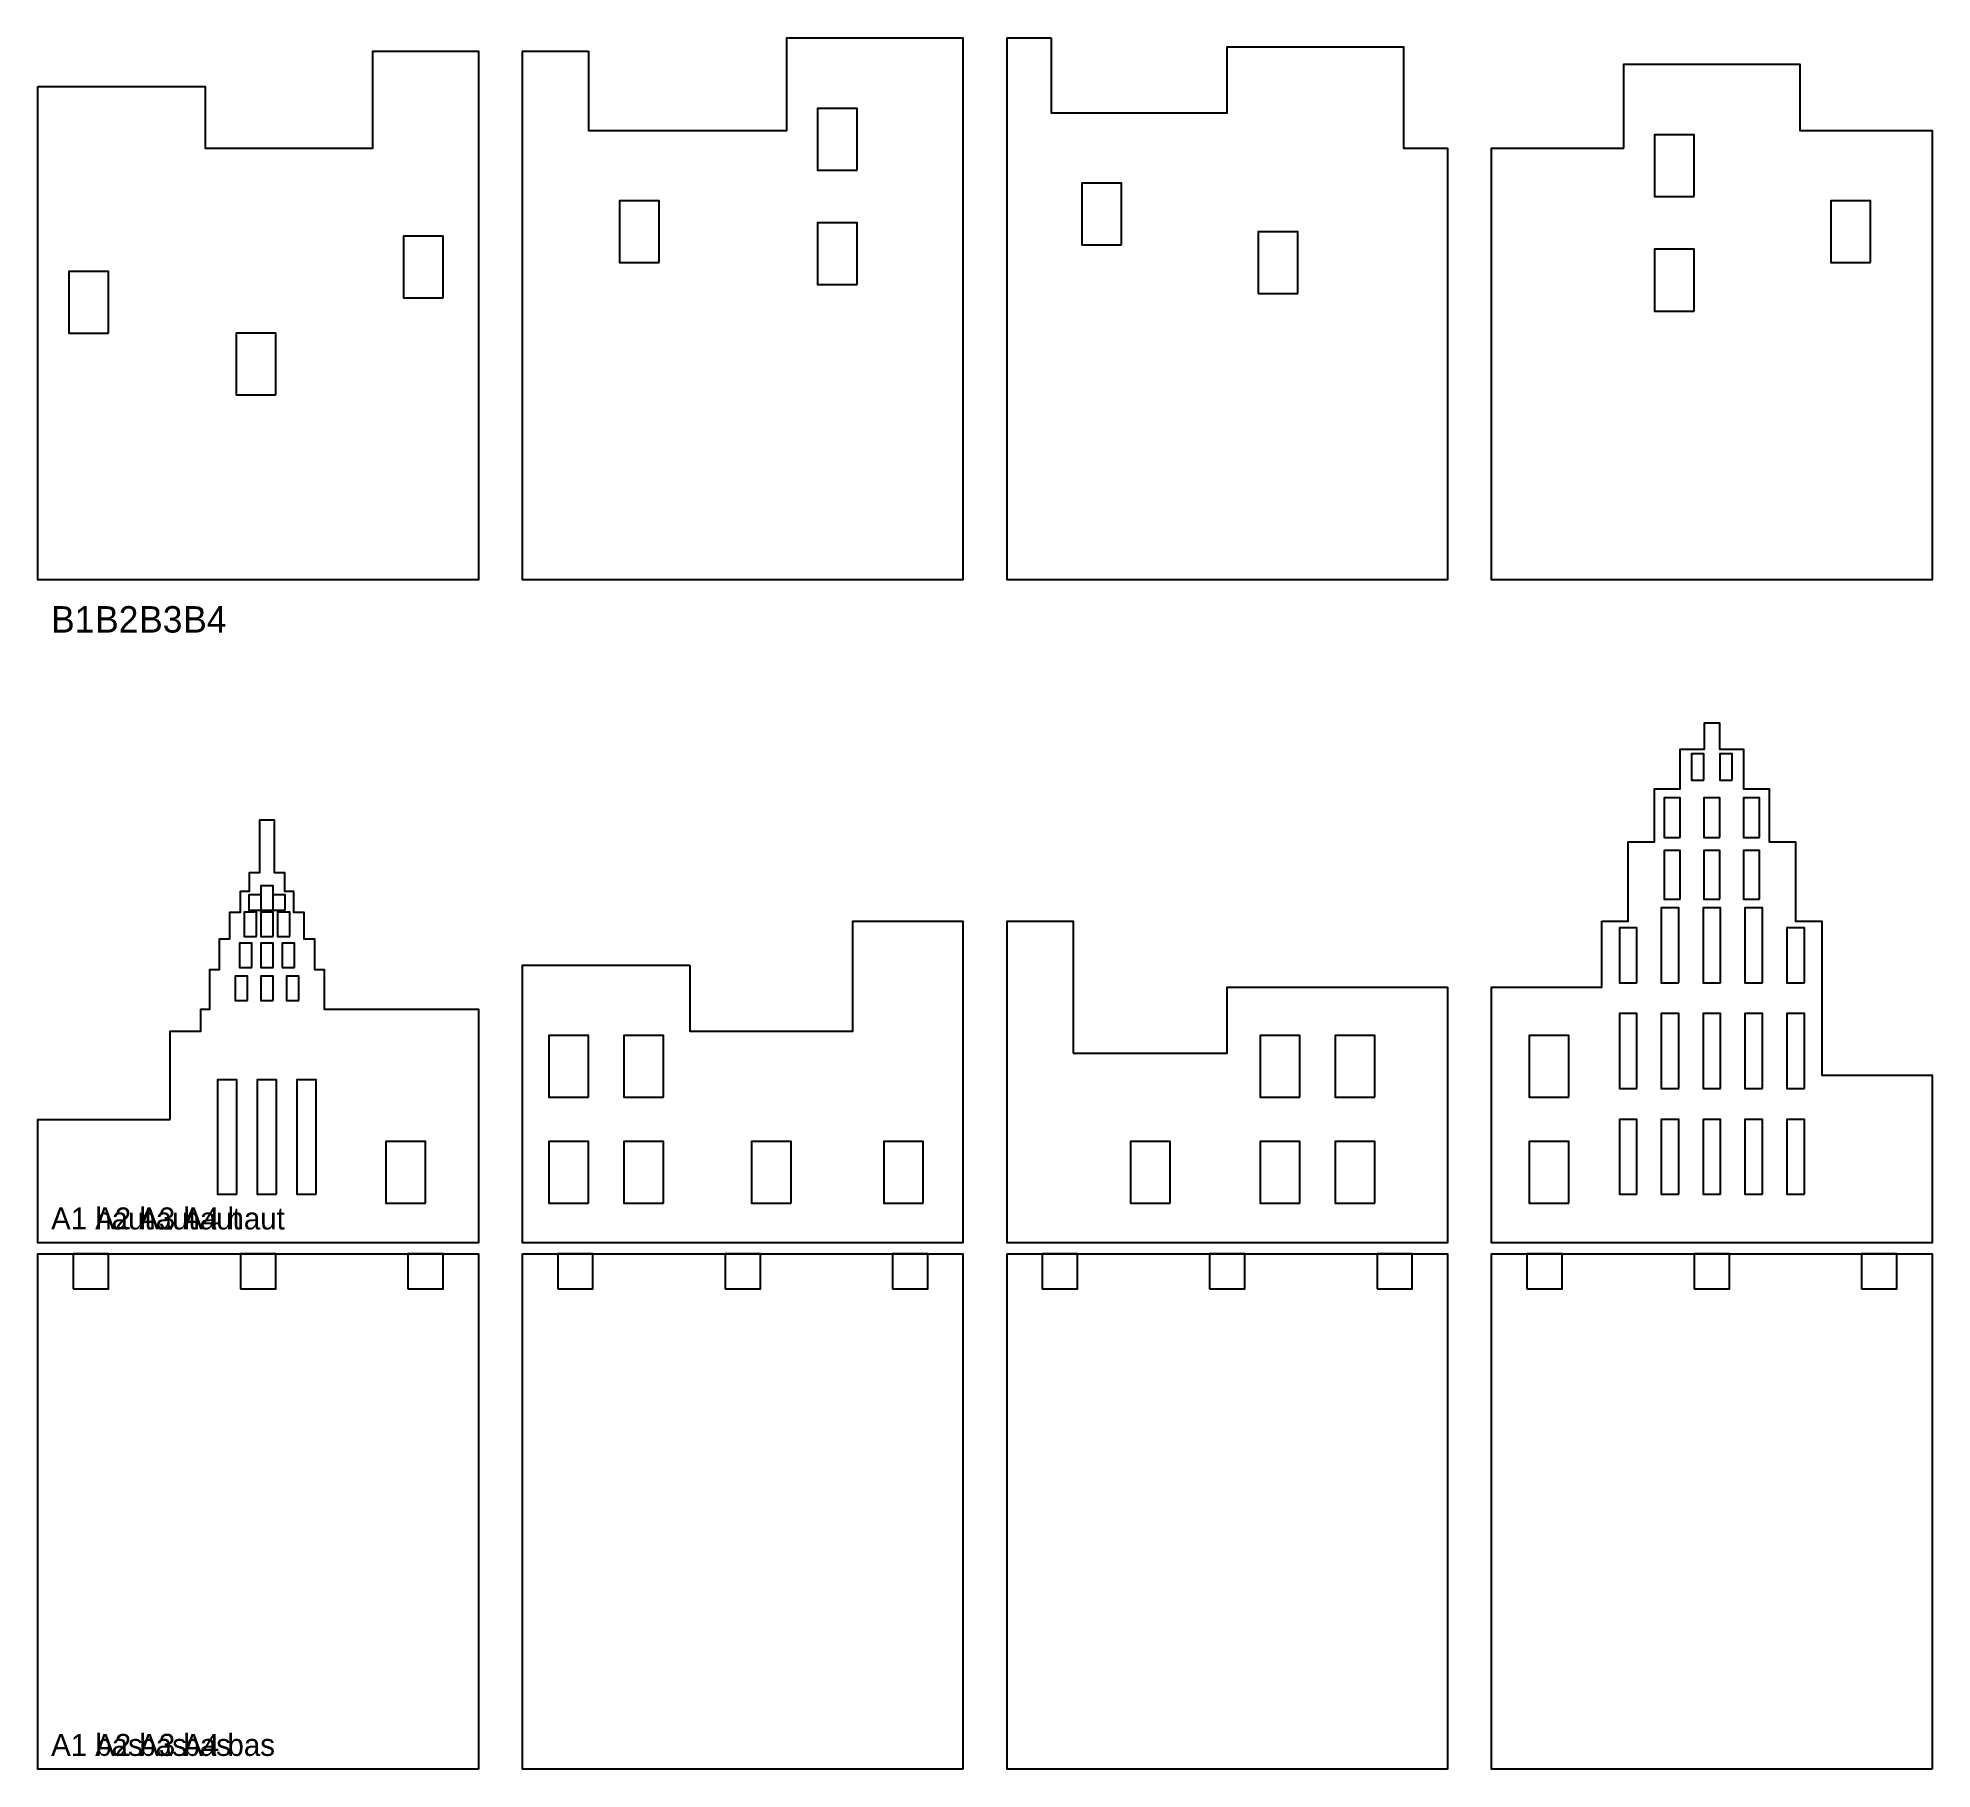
# Model space of a CAD drawing. Header units: millimetres. Extents: x 0 to 4300, y 0 to 3930.
import ezdxf

# ---------------------------------------------------------------- set-up
doc = ezdxf.new("R2010")
doc.units = ezdxf.units.MM
for name, color, linetype in [('CONTOUR', 7, 'Continuous'), ('FENETRES', 1, 'Continuous'), ('REPERES', 5, 'Continuous')]:
    doc.layers.add(name, color=color, linetype=linetype)

msp = doc.modelspace()

# ---------------------------------------------------------------- linework, layer by layer
at = {"layer": 'CONTOUR'}
for points in [[(1250, 3900), (1250, 3720), (1700, 3720), (1700, 3930), (2100, 3930), (2100, 2700), (1100, 2700), (1100, 3900), (1250, 3900)], [(2300, 3930), (2300, 3760), (2700, 3760), (2700, 3910), (3100, 3910), (3100, 3680), (3200, 3680), (3200, 2700), (2200, 2700), (2200, 3930), (2300, 3930)], [(0, 3820), (380, 3820), (380, 3680), (760, 3680), (760, 3900), (1000, 3900), (1000, 2700), (0, 2700), (0, 3820)], [(3600, 3680), (3600, 3870), (4000, 3870), (4000, 3720), (4300, 3720), (4300, 2700), (3300, 2700), (3300, 3680), (3600, 3680)], [(3550, 1925), (3610, 1925), (3610, 2105), (3670, 2105), (3670, 2225), (3728, 2225), (3728, 2315), (3783, 2315), (3783, 2375), (3817, 2375), (3817, 2315), (3872, 2315), (3872, 2225), (3930, 2225), (3930, 2105), (3990, 2105), (3990, 1925), (4050, 1925), (4050, 1775), (4050, 1575), (4300, 1575), (4300, 1195), (3300, 1195), (3300, 1775), (3550, 1775), (3550, 1925)], [(300, 1475), (300, 1675), (370, 1675), (370, 1725), (390, 1725), (390, 1815), (412, 1815), (412, 1885), (436, 1885), (436, 1945), (460, 1945), (460, 1993), (480, 1993), (480, 2035), (504, 2035), (504, 2155), (536, 2155), (536, 2035), (560, 2035), (560, 1993), (580, 1993), (580, 1945), (604, 1945), (604, 1885), (628, 1885), (628, 1815), (650, 1815), (650, 1725), (670, 1725), (1000, 1725), (1000, 1195), (0, 1195), (0, 1475), (300, 1475)], [(1480, 1825), (1480, 1675), (1850, 1675), (1850, 1925), (2100, 1925), (2100, 1195), (1100, 1195), (1100, 1725), (1100, 1825), (1480, 1825)], [(2350, 1625), (2700, 1625), (2700, 1775), (3200, 1775), (3200, 1195), (2200, 1195), (2200, 1925), (2350, 1925), (2350, 1625)], [(1000, 0), (0, 0), (0, 1170), (1000, 1170), (1000, 0)], [(2100, 0), (1100, 0), (1100, 1170), (2100, 1170), (2100, 0)], [(3200, 0), (2200, 0), (2200, 1170), (3200, 1170), (3200, 0)], [(4300, 0), (3300, 0), (3300, 1170), (4300, 1170), (4300, 0)]]:
    msp.add_lwpolyline(points, close=True, dxfattribs=at)
at = {"layer": 'FENETRES'}
for points in [[(1860, 3630), (1860, 3770), (1770, 3770), (1770, 3630), (1860, 3630)], [(3760, 3570), (3760, 3710), (3670, 3710), (3670, 3570), (3760, 3570)], [(2460, 3460), (2460, 3600), (2370, 3600), (2370, 3460), (2460, 3460)], [(1410, 3420), (1410, 3560), (1320, 3560), (1320, 3420), (1410, 3420)], [(4160, 3420), (4160, 3560), (4070, 3560), (4070, 3420), (4160, 3420)], [(1860, 3370), (1860, 3510), (1770, 3510), (1770, 3370), (1860, 3370)], [(2860, 3350), (2860, 3490), (2770, 3490), (2770, 3350), (2860, 3350)], [(920, 3340), (920, 3480), (830, 3480), (830, 3340), (920, 3340)], [(3760, 3310), (3760, 3450), (3670, 3450), (3670, 3310), (3760, 3310)], [(160, 3260), (160, 3400), (70, 3400), (70, 3260), (160, 3260)], [(540, 3120), (540, 3260), (450, 3260), (450, 3120), (540, 3120)], [(3782, 2245), (3782, 2305), (3754, 2305), (3754, 2245), (3782, 2245)], [(3846, 2245), (3846, 2305), (3818, 2305), (3818, 2245), (3846, 2245)], [(3728, 2115), (3728, 2205), (3692, 2205), (3692, 2115), (3728, 2115)], [(3818, 2115), (3818, 2205), (3782, 2205), (3782, 2115), (3818, 2115)], [(3908, 2115), (3908, 2205), (3872, 2205), (3872, 2115), (3908, 2115)], [(3728, 1975), (3728, 2085), (3692, 2085), (3692, 1975), (3728, 1975)], [(3818, 1975), (3818, 2085), (3782, 2085), (3782, 1975), (3818, 1975)], [(3908, 1975), (3908, 2085), (3872, 2085), (3872, 1975), (3908, 1975)], [(507, 1950), (507, 1985), (479, 1985), (479, 1950), (507, 1950)], [(534, 1950), (534, 2005), (506, 2005), (506, 1950), (534, 1950)], [(561, 1950), (561, 1985), (533, 1985), (533, 1950), (561, 1950)], [(496.2, 1890), (496.2, 1945), (468.2, 1945), (468.2, 1890), (496.2, 1890)], [(534, 1890), (534, 1945), (506, 1945), (506, 1890), (534, 1890)], [(571.8, 1890), (571.8, 1945), (543.8, 1945), (543.8, 1890), (571.8, 1890)], [(3725, 1785), (3725, 1955), (3685, 1955), (3685, 1785), (3725, 1785)], [(3820, 1785), (3820, 1955), (3780, 1955), (3780, 1785), (3820, 1785)], [(3915, 1785), (3915, 1955), (3875, 1955), (3875, 1785), (3915, 1785)], [(3630, 1785), (3630, 1910), (3590, 1910), (3590, 1785), (3630, 1785)], [(4010, 1785), (4010, 1910), (3970, 1910), (3970, 1785), (4010, 1785)], [(485.4, 1820), (485.4, 1875), (457.4, 1875), (457.4, 1820), (485.4, 1820)], [(534, 1820), (534, 1875), (506, 1875), (506, 1820), (534, 1820)], [(582.6, 1820), (582.6, 1875), (554.6, 1875), (554.6, 1820), (582.6, 1820)], [(475.5, 1745), (475.5, 1800), (447.5, 1800), (447.5, 1745), (475.5, 1745)], [(534, 1745), (534, 1800), (506, 1800), (506, 1745), (534, 1745)], [(592.5, 1745), (592.5, 1800), (564.5, 1800), (564.5, 1745), (592.5, 1745)], [(3630, 1545), (3630, 1715), (3590, 1715), (3590, 1545), (3630, 1545)], [(3725, 1545), (3725, 1715), (3685, 1715), (3685, 1545), (3725, 1545)], [(3820, 1545), (3820, 1715), (3780, 1715), (3780, 1545), (3820, 1545)], [(3915, 1545), (3915, 1715), (3875, 1715), (3875, 1545), (3915, 1545)], [(4010, 1545), (4010, 1715), (3970, 1715), (3970, 1545), (4010, 1545)], [(1250, 1525), (1250, 1665), (1160, 1665), (1160, 1525), (1250, 1525)], [(1420, 1525), (1420, 1665), (1330, 1665), (1330, 1525), (1420, 1525)], [(2865, 1525), (2865, 1665), (2775, 1665), (2775, 1525), (2865, 1525)], [(3035, 1525), (3035, 1665), (2945, 1665), (2945, 1525), (3035, 1525)], [(3475, 1525), (3475, 1665), (3385, 1665), (3385, 1525), (3475, 1525)], [(452, 1305), (452, 1565), (408, 1565), (408, 1305), (452, 1305)], [(542, 1305), (542, 1565), (498, 1565), (498, 1305), (542, 1305)], [(632, 1305), (632, 1565), (588, 1565), (588, 1305), (632, 1305)], [(3630, 1305), (3630, 1475), (3590, 1475), (3590, 1305), (3630, 1305)], [(3725, 1305), (3725, 1475), (3685, 1475), (3685, 1305), (3725, 1305)], [(3820, 1305), (3820, 1475), (3780, 1475), (3780, 1305), (3820, 1305)], [(3915, 1305), (3915, 1475), (3875, 1475), (3875, 1305), (3915, 1305)], [(4010, 1305), (4010, 1475), (3970, 1475), (3970, 1305), (4010, 1305)], [(880, 1285), (880, 1425), (790, 1425), (790, 1285), (880, 1285)], [(1250, 1285), (1250, 1425), (1160, 1425), (1160, 1285), (1250, 1285)], [(1420, 1285), (1420, 1425), (1330, 1425), (1330, 1285), (1420, 1285)], [(1710, 1285), (1710, 1425), (1620, 1425), (1620, 1285), (1710, 1285)], [(2010, 1285), (2010, 1425), (1920, 1425), (1920, 1285), (2010, 1285)], [(2570, 1285), (2570, 1425), (2480, 1425), (2480, 1285), (2570, 1285)], [(2865, 1285), (2865, 1425), (2775, 1425), (2775, 1285), (2865, 1285)], [(3035, 1285), (3035, 1425), (2945, 1425), (2945, 1285), (3035, 1285)], [(3475, 1285), (3475, 1425), (3385, 1425), (3385, 1285), (3475, 1285)]]:
    msp.add_lwpolyline(points, close=True, dxfattribs=at)
at = {"layer": 'REPERES'}
for points in [[(80, 1090), (160, 1090), (160, 1170), (80, 1170)], [(460, 1090), (540, 1090), (540, 1170), (460, 1170)], [(840, 1090), (920, 1090), (920, 1170), (840, 1170)], [(1180, 1090), (1260, 1090), (1260, 1170), (1180, 1170)], [(1560, 1090), (1640, 1090), (1640, 1170), (1560, 1170)], [(1940, 1090), (2020, 1090), (2020, 1170), (1940, 1170)], [(2280, 1090), (2360, 1090), (2360, 1170), (2280, 1170)], [(2660, 1090), (2740, 1090), (2740, 1170), (2660, 1170)], [(3040, 1090), (3120, 1090), (3120, 1170), (3040, 1170)], [(3380, 1090), (3460, 1090), (3460, 1170), (3380, 1170)], [(3760, 1090), (3840, 1090), (3840, 1170), (3760, 1170)], [(4140, 1090), (4220, 1090), (4220, 1170), (4140, 1170)]]:
    msp.add_lwpolyline(points, close=True, dxfattribs=at)

# ---------------------------------------------------------------- texts
for s, height, p in [('B1', 60, (30, 2580)), ('B2', 60, (130, 2580)), ('B3', 60, (230, 2580)), ('B4', 60, (330, 2580)), ('A1 haut', 50, (30, 1225)), ('A2 haut', 50, (130, 1225)), ('A3 haut', 50, (230, 1225)), ('A4 haut', 50, (330, 1225)), ('A1 bas', 50, (30, 30)), ('A2 bas', 50, (130, 30)), ('A3 bas', 50, (230, 30)), ('A4 bas', 50, (330, 30))]:
    msp.add_text(s, height=height, dxfattribs=at).set_placement(p)

doc.saveas('drawing.dxf')
